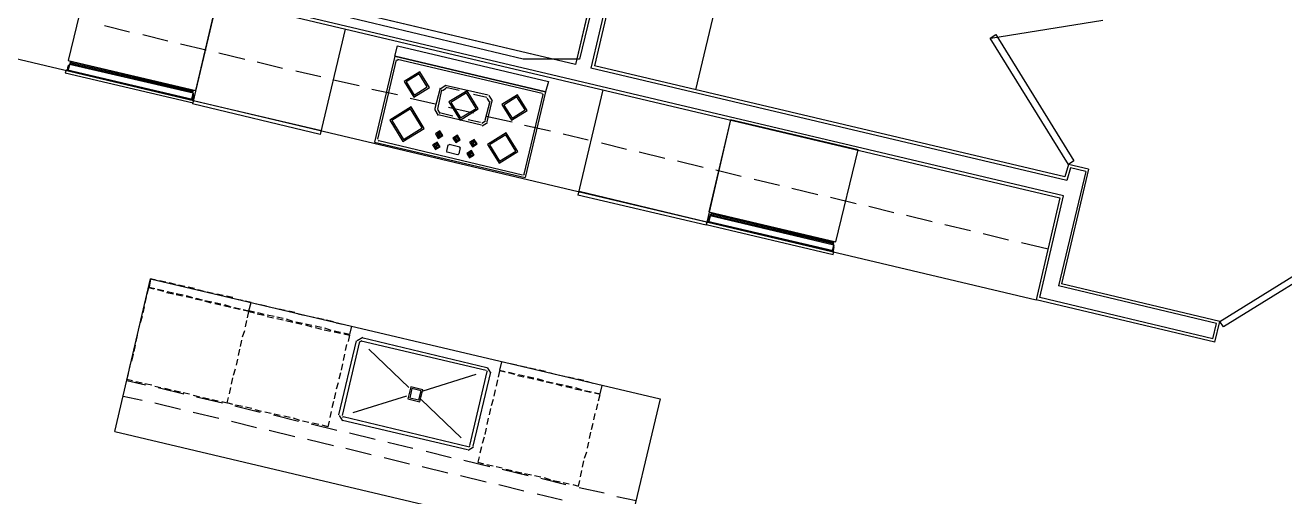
# Model space of a CAD drawing. Header units: feet. Extents: x -84 to 198, y -22 to 181.
# Drawn here: x 99.05 to 123.11, y 93.29 to 102.3 of the extents above; entities that cross this region are included whole.
import ezdxf

# ---------------------------------------------------------------- set-up
doc = ezdxf.new("R2010")
doc.units = ezdxf.units.FT
for name, color, linetype in [('A-AREA-UNIDAD', 30, 'CONTINUOUS'), ('A-LINEA', 7, 'CONTINUOUS'), ('A-MURO-CONCRETO', 8, 'CONTINUOUS')]:
    doc.layers.add(name, color=color, linetype=linetype)

msp = doc.modelspace()

# ---------------------------------------------------------------- linework, layer by layer
at = {"layer": 'A-AREA-UNIDAD'}
msp.add_lwpolyline([(135.92, 108.3733), (135.328, 105.7778), (134.272, 105.6889), (134.24, 106.0444), (121.312, 109.0133), (121.28, 110.1333), (121.6, 111.4133), (118.752, 112.0533), (118.592, 112.3378), (112.56, 113.7244), (109.632, 101.6533), (108.56, 101.6533), (99.6, 103.8044), (98.272, 103.8933)], dxfattribs=at)
at = {"layer": 'A-LINEA'}
for p, q in [((112.6933, 113.5244), (109.8533, 101.4844)), ((112.7333, 113.4578), (109.92, 101.5244)), ((112.9867, 105.8578), (111.8533, 101.0711)), ((118.88, 99.0444), (99.2667, 103.6844)), ((99.3067, 103.6178), (118.8133, 99.0044)), ((102.72, 102.8178), (102.24, 100.8044)), ((100.56, 102.2978), (101.04, 102.1778)), ((119.6323, 102.395), (117.4916, 102.0487)), ((101.2933, 102.1244), (101.7733, 102.0044)), ((105.16, 102.2311), (104.68, 100.2178)), ((102.0133, 101.9511), (102.5067, 101.8311)), ((102.7467, 101.7778), (103.24, 101.6578)), ((98.84, 101.6711), (118.36, 97.0578)), ((102.24, 101.0178), (99.9067, 101.5644)), ((102.24, 101.0178), (99.9067, 101.5644)), ((99.92, 101.5911), (102.24, 101.0444)), ((99.92, 101.5911), (102.24, 101.0444)), ((103.48, 101.6044), (103.96, 101.4844)), ((106.1067, 101.7111), (105.72, 100.0711)), ((106.1333, 101.6444), (105.7733, 100.1244)), ((106.1067, 101.7111), (108.9867, 101.0311)), ((106.1713, 101.6439), (106.1472, 101.629)), ((106.16, 101.6578), (108.92, 101.0044)), ((104.2133, 101.4311), (104.6933, 101.3244)), ((118.9067, 99.4044), (109.92, 101.5244)), ((104.9333, 101.2578), (105.4267, 101.1511)), ((105.6667, 101.0844), (106.16, 100.9778)), ((106.9733, 101.0978), (106.8667, 100.6844)), ((107, 101.0711), (106.92, 100.6978)), ((107.08, 101.1488), (106.9757, 101.0844)), ((107.0871, 101.0962), (107.0149, 101.0516)), ((107.8933, 100.9644), (107.0667, 101.1511)), ((107.3333, 101.0578), (107.08, 101.1111)), ((110.08, 101.0711), (109.6, 99.0578)), ((104.7067, 100.2844), (102.2533, 100.8578)), ((106.4, 100.9111), (106.88, 100.8044)), ((107.8667, 100.9244), (107.6133, 100.9778)), ((107.92, 100.8444), (107.8267, 100.4844)), ((107.96, 100.8578), (107.8667, 100.4578)), ((107.9184, 100.8373), (107.8738, 100.9095)), ((107.971, 100.8578), (107.9066, 100.9621)), ((108.9333, 100.9778), (108.5733, 99.4578)), ((108.9867, 101.0311), (108.6, 99.3911)), ((108.9461, 100.9665), (108.9313, 100.9906)), ((104.68, 100.2178), (102.24, 100.8044)), ((106.869, 100.6844), (106.9334, 100.5801)), ((106.9216, 100.6916), (106.9662, 100.6194)), ((107.76, 100.3911), (106.9333, 100.5911)), ((107.2133, 100.5644), (106.96, 100.6311)), ((107.1333, 100.7378), (107.6133, 100.6311)), ((107.7467, 100.4444), (107.5067, 100.4978)), ((107.7662, 100.4327), (107.8384, 100.4773)), ((107.7734, 100.3801), (107.8777, 100.4445)), ((107.8533, 100.5644), (108.3467, 100.4578)), ((108.5867, 100.3911), (109.08, 100.2844)), ((112.52, 100.4978), (112.0533, 98.4844)), ((105.7872, 100.109), (105.8021, 100.085)), ((105.8, 100.0978), (108.5467, 99.4444)), ((106.9467, 100.2444), (106.92, 100.1644)), ((106.9467, 100.2444), (106.9467, 100.2444)), ((106.96, 100.2311), (106.9467, 100.1644)), ((107.2667, 100.1644), (107.2533, 100.0978)), ((107.28, 100.1644), (107.28, 100.1644)), ((107.2933, 100.1511), (107.28, 100.0844)), ((109.32, 100.2311), (109.8, 100.1111)), ((105.72, 100.0711), (108.6, 99.3911)), ((106.8933, 100.0178), (106.88, 99.9511)), ((107.12, 100.0178), (107.0933, 99.8978)), ((107.0939, 99.8957), (107.1087, 99.8716)), ((107.1067, 99.8844), (107.3067, 99.8311)), ((107.1446, 100.0172), (107.1205, 100.0024)), ((107.1467, 100.0311), (107.3467, 99.9778)), ((107.3333, 99.8444), (107.36, 99.9644)), ((107.3595, 99.9532), (107.3446, 99.9772)), ((107.5467, 99.8711), (107.52, 99.7911)), ((107.5467, 99.8711), (107.5467, 99.8711)), ((107.56, 99.8578), (107.5467, 99.7911)), ((107.5867, 100.0844), (107.5733, 100.0178)), ((107.6133, 100.0844), (107.6, 100.0044)), ((107.6, 100.0844), (107.6, 100.0844)), ((110.0533, 100.0578), (110.5333, 99.9378)), ((110.7733, 99.8844), (111.2667, 99.7644)), ((107.3087, 99.8316), (107.3328, 99.8465)), ((111.5067, 99.7111), (112, 99.5911)), ((118.9733, 99.6444), (118.9067, 99.4044)), ((119.36, 99.5511), (118.9733, 99.6444)), ((108.5621, 99.445), (108.5861, 99.4598)), ((112.24, 99.5378), (112.72, 99.4178)), ((119.3067, 99.5111), (118.7867, 97.3244)), ((119.36, 99.5511), (118.84, 97.3644)), ((112.9733, 99.3644), (113.4533, 99.2444)), ((113.6933, 99.1911), (114.1867, 99.0711)), ((112.0533, 98.4844), (109.6, 99.0578)), ((112.0667, 98.5378), (109.6267, 99.1244)), ((114.4267, 99.0178), (114.92, 98.8978)), ((118.8133, 99.0044), (118.36, 97.0578)), ((118.4267, 97.0978), (118.88, 99.0444)), ((114.48, 98.1244), (112.1467, 98.6711)), ((114.48, 98.1244), (112.1467, 98.6711)), ((112.16, 98.6978), (114.48, 98.1511)), ((112.16, 98.6978), (114.48, 98.1511)), ((115.16, 98.8444), (115.64, 98.7244)), ((115.88, 98.6711), (116.3733, 98.5511)), ((116.6133, 98.4978), (117.1067, 98.3778)), ((117.3467, 98.3244), (117.8267, 98.2044)), ((118.08, 98.1511), (118.5867, 98.0311)), ((101.4133, 97.2978), (101.52, 97.2711)), ((101.5733, 97.2578), (101.6933, 97.2311)), ((101.6933, 97.2178), (101.5733, 97.2444)), ((101.7333, 97.3911), (101.6133, 97.4178)), ((101.76, 97.2178), (101.88, 97.1911)), ((101.92, 97.3511), (101.8, 97.3778)), ((102.0933, 97.3111), (101.9733, 97.3378)), ((102.28, 97.2711), (102.16, 97.2978)), ((102.4667, 97.2178), (102.3467, 97.2444)), ((121.8, 96.6044), (118.7867, 97.3244)), ((121.8667, 96.6444), (118.84, 97.3644)), ((101.36, 97.1111), (101.3333, 96.9911)), ((101.88, 97.1644), (101.7467, 97.1911)), ((101.9333, 97.1778), (102.0667, 97.1511)), ((102.0533, 97.1244), (101.9333, 97.1511)), ((102.12, 97.1378), (102.24, 97.0978)), ((102.24, 97.0844), (102.12, 97.1111)), ((102.4267, 97.0444), (102.2933, 97.0711)), ((102.3067, 97.0844), (102.4267, 97.0578)), ((102.48, 97.0444), (102.6133, 97.0178)), ((102.6, 96.9911), (102.48, 97.0311)), ((102.64, 97.1778), (102.52, 97.2044)), ((102.6667, 97.0044), (102.7867, 96.9778)), ((102.7867, 96.9511), (102.6667, 96.9778)), ((102.8267, 97.1378), (102.7067, 97.1644)), ((103.0133, 97.0978), (102.8933, 97.1244)), ((103.2, 97.0444), (103.0667, 97.0711)), ((121.7733, 96.2444), (118.36, 97.0578)), ((121.7333, 96.3111), (118.4267, 97.0978)), ((101.28, 96.7378), (101.24, 96.6178)), ((101.32, 96.9244), (101.2933, 96.8044)), ((102.9733, 96.9111), (102.84, 96.9378)), ((102.8533, 96.9644), (102.9733, 96.9244)), ((103.1467, 96.8711), (103.0267, 96.8978)), ((103.04, 96.9111), (103.16, 96.8844)), ((103.48, 96.7911), (103.6133, 96.7644)), ((103.6133, 96.7778), (103.4933, 96.8044)), ((103.5333, 96.9644), (103.6533, 96.9378)), ((103.8, 96.7378), (103.6667, 96.7644)), ((103.6667, 96.7378), (103.7867, 96.7111)), ((103.7067, 96.9244), (103.8267, 96.8978)), ((103.8933, 96.8844), (104.0133, 96.8578)), ((104.08, 96.8444), (104.2, 96.8178)), ((104.2533, 96.7911), (104.3733, 96.7644)), ((104.44, 96.7511), (104.56, 96.7244)), ((101.2267, 96.5644), (101.2, 96.4444)), ((103.2533, 96.5378), (103.28, 96.6578)), ((103.2533, 96.5378), (103.28, 96.6578)), ((103.9733, 96.6978), (103.8533, 96.7244)), ((103.8533, 96.6978), (103.9733, 96.6711)), ((104.0267, 96.6578), (104.16, 96.6311)), ((104.16, 96.6444), (104.04, 96.6844)), ((104.3467, 96.6044), (104.2133, 96.6311)), ((104.2133, 96.6178), (104.3333, 96.5911)), ((104.52, 96.5644), (104.4, 96.5911)), ((104.4, 96.5778), (104.52, 96.5378)), ((104.7067, 96.5244), (104.5867, 96.5511)), ((104.5867, 96.5244), (104.7067, 96.4978)), ((104.6267, 96.7111), (104.7467, 96.6844)), ((104.76, 96.4844), (104.88, 96.4578)), ((104.8933, 96.4711), (104.7733, 96.5111)), ((104.8, 96.6711), (104.9333, 96.6444)), ((104.9867, 96.6178), (105.1067, 96.5911)), ((121.7333, 96.3111), (121.8, 96.6044)), ((121.7733, 96.2444), (121.8667, 96.6444)), ((101.1867, 96.3778), (101.16, 96.2578)), ((103.16, 96.1644), (103.1867, 96.2844)), ((103.16, 96.1644), (103.1867, 96.2844)), ((103.2, 96.3511), (103.24, 96.4711)), ((103.2, 96.3511), (103.24, 96.4711)), ((105.0667, 96.4311), (104.9467, 96.4578)), ((104.9467, 96.4444), (105.0667, 96.4178)), ((105.04, 94.8578), (105.3733, 96.2711)), ((105.1067, 94.8444), (105.44, 96.2578)), ((105.24, 96.3911), (105.1333, 96.4178)), ((105.4933, 96.3354), (105.389, 96.2711)), ((105.4779, 96.2706), (105.4539, 96.2557)), ((105.4667, 96.2711), (107.8533, 95.7111)), ((105.48, 96.3378), (107.8667, 95.7644)), ((101.1067, 96.0178), (101.08, 95.8844)), ((101.1467, 96.1911), (101.12, 96.0711)), ((103.12, 95.9911), (103.1467, 96.1111)), ((103.12, 95.9911), (103.1467, 96.1111)), ((105.1467, 96.0178), (105.12, 95.8978)), ((105.1867, 96.2044), (105.16, 96.0844)), ((106.3733, 95.3778), (105.6133, 96.1111)), ((101.0533, 95.8311), (101.0267, 95.7111)), ((103.08, 95.8044), (103.1067, 95.9244)), ((103.08, 95.8044), (103.1067, 95.9244)), ((105.1067, 95.8311), (105.08, 95.7111)), ((108.44, 95.8044), (108.32, 95.8311)), ((108.6267, 95.7644), (108.5067, 95.7911)), ((101.0133, 95.6444), (100.9867, 95.5378)), ((100.9867, 95.5378), (101.0933, 95.5111)), ((102.9867, 95.4444), (103.0133, 95.5644)), ((102.9867, 95.4444), (103.0133, 95.5644)), ((103.0267, 95.6178), (103.0667, 95.7378)), ((103.0267, 95.6178), (103.0667, 95.7378)), ((105.0667, 95.6578), (105.04, 95.5378)), ((107.6533, 95.6311), (106.64, 95.3111)), ((107.8667, 95.6844), (107.5333, 94.2711)), ((107.9333, 95.6711), (107.6, 94.2578)), ((107.8795, 95.6732), (107.8646, 95.6972)), ((107.9443, 95.6578), (107.88, 95.7621)), ((108.0667, 95.5244), (108.04, 95.4044)), ((108.1067, 95.7111), (108.2133, 95.6844)), ((108.28, 95.6711), (108.4, 95.6444)), ((108.4, 95.6311), (108.28, 95.6578)), ((108.5733, 95.5778), (108.4533, 95.6044)), ((108.4667, 95.6311), (108.5867, 95.6044)), ((108.64, 95.5911), (108.76, 95.5644)), ((108.76, 95.5378), (108.64, 95.5644)), ((108.8, 95.7244), (108.68, 95.7511)), ((108.8267, 95.5511), (108.9467, 95.5111)), ((108.9467, 95.4978), (108.8267, 95.5244)), ((108.9867, 95.6844), (108.8667, 95.7111)), ((109.1733, 95.6311), (109.0533, 95.6578)), ((109.3467, 95.5911), (109.2267, 95.6178)), ((109.5333, 95.5511), (109.4133, 95.5778)), ((109.72, 95.5111), (109.6, 95.5378)), ((100.9867, 95.5111), (101.3467, 95.4311)), ((101.16, 95.4978), (101.28, 95.4711)), ((101.3333, 95.4578), (101.4667, 95.4311)), ((101.52, 95.4044), (101.64, 95.3778)), ((101.5867, 95.3778), (102.08, 95.2578)), ((101.7067, 95.3644), (101.8267, 95.3378)), ((101.8933, 95.3244), (102.0133, 95.2978)), ((102.0667, 95.2844), (102.1867, 95.2578)), ((102.9467, 95.2578), (102.9733, 95.3778)), ((102.9467, 95.2578), (102.9733, 95.3778)), ((104.9733, 95.2844), (104.9467, 95.1644)), ((105.0267, 95.4711), (104.9867, 95.3511)), ((108.0267, 95.3378), (108, 95.2178)), ((109.12, 95.4578), (109, 95.4844)), ((109.0133, 95.4978), (109.1333, 95.4711)), ((109.1867, 95.4578), (109.32, 95.4311)), ((109.3067, 95.4044), (109.1867, 95.4444)), ((109.3733, 95.4178), (109.4933, 95.3911)), ((109.4933, 95.3644), (109.3733, 95.3911)), ((109.68, 95.3244), (109.5467, 95.3511)), ((109.56, 95.3778), (109.68, 95.3378)), ((109.7333, 95.3244), (109.8667, 95.2978)), ((109.8533, 95.2844), (109.7333, 95.3111)), ((109.8933, 95.4578), (109.7733, 95.4978)), ((100.92, 95.2178), (101.28, 95.1378)), ((101.52, 95.0844), (102.0133, 94.9644)), ((102.2533, 95.2311), (102.3733, 95.2044)), ((102.32, 95.2044), (102.8133, 95.0844)), ((102.44, 95.1911), (102.56, 95.1644)), ((102.6133, 95.1511), (102.7333, 95.1244)), ((103.2, 95.0178), (103.0667, 95.0444)), ((104.9333, 95.1111), (104.9067, 94.9911)), ((106.3333, 95.2178), (105.3067, 94.8978)), ((107.3733, 94.4178), (106.6133, 95.1511)), ((107.9867, 95.1511), (107.9467, 95.0311)), ((109.96, 94.9511), (109.9867, 95.0711)), ((102.2533, 94.9111), (102.7467, 94.7911)), ((103.0533, 95.0311), (103.5333, 94.9111)), ((103.3733, 94.9778), (103.2533, 95.0044)), ((103.56, 94.9244), (103.44, 94.9511)), ((103.7467, 94.8844), (103.6267, 94.9111)), ((103.7867, 94.8578), (104.2667, 94.7378)), ((103.92, 94.8444), (103.8, 94.8711)), ((104.1067, 94.8044), (103.9867, 94.8311)), ((104.8933, 94.9244), (104.8667, 94.8044)), ((105.0423, 94.8444), (105.1067, 94.7401)), ((105.1072, 94.829), (105.1221, 94.805)), ((107.5067, 94.2444), (105.12, 94.8178)), ((107.9333, 94.9778), (107.9067, 94.8578)), ((109.9067, 94.7644), (109.9333, 94.8844)), ((102.9867, 94.7378), (103.4667, 94.6178)), ((103.7067, 94.5644), (104.2, 94.4444)), ((104.2933, 94.7511), (104.1733, 94.7911)), ((104.4667, 94.7111), (104.3467, 94.7378)), ((104.5067, 94.6844), (105, 94.5644)), ((104.6533, 94.6711), (104.5333, 94.6978)), ((104.8267, 94.6311), (104.72, 94.6578)), ((104.8533, 94.7378), (104.8267, 94.6311)), ((107.4933, 94.1911), (105.1067, 94.7511)), ((107.8533, 94.6044), (107.8267, 94.4844)), ((107.8933, 94.7911), (107.8667, 94.6711)), ((109.8667, 94.5778), (109.8933, 94.6978)), ((100.76, 94.5378), (110.48, 92.2444)), ((104.44, 94.3911), (104.9333, 94.2711)), ((105.24, 94.5111), (105.7333, 94.3911)), ((105.9733, 94.3378), (106.4533, 94.2178)), ((107.8133, 94.4311), (107.7733, 94.3111)), ((109.7867, 94.2178), (109.8133, 94.3378)), ((109.8267, 94.4044), (109.8533, 94.5244)), ((105.1733, 94.2178), (105.6533, 94.0978)), ((106.7067, 94.1644), (107.1867, 94.0444)), ((107.5067, 94.1801), (107.611, 94.2445)), ((107.5221, 94.245), (107.5461, 94.2598)), ((107.76, 94.2444), (107.7333, 94.1244)), ((109.7333, 94.0311), (109.7733, 94.1511)), ((105.9067, 94.0444), (106.3867, 93.9244)), ((106.6267, 93.8711), (107.12, 93.7511)), ((107.4267, 93.9911), (107.92, 93.8711)), ((107.72, 94.0578), (107.6933, 93.9511)), ((107.6933, 93.9511), (107.8, 93.9244)), ((107.8667, 93.9111), (107.9867, 93.8844)), ((108.04, 93.8711), (108.16, 93.8444)), ((109.6933, 93.8578), (109.72, 93.9778)), ((107.36, 93.6978), (107.8533, 93.5778)), ((108.16, 93.8178), (108.6533, 93.6978)), ((108.2267, 93.8178), (108.3467, 93.7911)), ((108.4133, 93.7778), (108.5333, 93.7511)), ((108.5867, 93.7378), (108.72, 93.7111)), ((108.7733, 93.6978), (108.8933, 93.6711)), ((108.8933, 93.6444), (109.3733, 93.5244)), ((108.96, 93.6578), (109.08, 93.6178)), ((109.1333, 93.6044), (109.2667, 93.5778)), ((109.6533, 93.6711), (109.68, 93.7911)), ((108.0933, 93.5244), (108.5733, 93.4044)), ((109.32, 93.5644), (109.44, 93.5378)), ((109.6267, 93.4711), (110.1067, 93.3644)), ((108.8267, 93.3511), (109.3067, 93.2311)), ((110.3467, 93.2978), (110.72, 93.2178))]:
    msp.add_line(p, q, dxfattribs=at)
for points in [[(97.7333, 117.0311), (106.56, 114.9378), (106.7867, 115.9111), (112.6267, 114.5378), (111.9333, 111.6178), (109.56, 101.5511), (96.56, 104.6311), (97.0133, 106.5778), (107.0933, 104.1911), (109.0133, 112.2978), (97.28, 115.0844), (97.7333, 117.0311)], [(99.8667, 101.6311), (102.3067, 101.0578), (102.72, 102.8178), (100.2933, 103.3911), (99.8667, 101.6311)], [(118.9733, 99.6444), (117.48, 102.0578), (117.5867, 102.1244), (119.08, 99.7111), (118.9733, 99.6444)], [(106.16, 101.9111), (109.04, 101.2311), (108.9867, 101.0311), (106.1067, 101.7111), (106.16, 101.9111)], [(99.8533, 101.4444), (99.8667, 101.5244), (99.88, 101.5378), (99.8933, 101.5511), (99.9067, 101.5644), (99.9067, 101.5911), (99.92, 101.5911), (99.9067, 101.6178), (102.2667, 101.0578), (102.24, 101.0444), (102.2533, 101.0311), (102.24, 101.0178), (102.2533, 101.0044), (102.2533, 100.9778), (102.2667, 100.9644), (102.24, 100.8844), (99.8533, 101.4444)], [(99.8533, 101.4444), (99.8667, 101.5244), (99.88, 101.5378), (99.8933, 101.5511), (99.9067, 101.5644), (99.9067, 101.5911), (99.92, 101.5911), (99.9067, 101.6178), (102.2667, 101.0578), (102.24, 101.0444), (102.2533, 101.0311), (102.24, 101.0178), (102.2533, 101.0044), (102.2533, 100.9778), (102.2667, 100.9644), (102.24, 100.8844), (99.8533, 101.4444)], [(102.2267, 100.8844), (102.2533, 101.0044), (99.8933, 101.5511), (99.8667, 101.4444), (102.2267, 100.8844)], [(102.2267, 100.8844), (102.2533, 101.0044), (99.8933, 101.5511), (99.8667, 101.4444), (102.2267, 100.8844)], [(102.2533, 100.8178), (102.2667, 100.8711), (99.8267, 101.4444), (99.8133, 101.3911), (102.2533, 100.8178)], [(102.2533, 100.8178), (102.2667, 100.8711), (99.8267, 101.4444), (99.8133, 101.3911), (102.2533, 100.8178)], [(106.2866, 101.2279), (106.4699, 100.9311), (106.7667, 101.1143), (106.5835, 101.4112), (106.2866, 101.2279)], [(106.3256, 101.2187), (106.4791, 100.97), (106.7278, 101.1235), (106.5742, 101.3722), (106.3256, 101.2187)], [(119.3067, 99.5111), (119.0133, 99.5778), (118.9467, 99.3378), (109.8533, 101.4844)], [(107.141, 100.8371), (107.354, 100.4921), (107.699, 100.7051), (107.486, 101.0501), (107.141, 100.8371)], [(107.18, 100.8279), (107.3632, 100.5311), (107.66, 100.7143), (107.4768, 101.0112), (107.18, 100.8279)], [(108.1533, 100.7879), (108.3365, 100.4911), (108.6334, 100.6743), (108.4501, 100.9712), (108.1533, 100.7879)], [(108.1922, 100.7787), (108.3458, 100.53), (108.5944, 100.6835), (108.4409, 100.9322), (108.1922, 100.7787)], [(106.0091, 100.4894), (106.2617, 100.0802), (106.6709, 100.3328), (106.4183, 100.742), (106.0091, 100.4894)], [(106.0481, 100.4802), (106.2709, 100.1192), (106.6319, 100.342), (106.4091, 100.7031), (106.0481, 100.4802)], [(112.1067, 98.7378), (114.5333, 98.1644), (114.96, 99.9244), (112.52, 100.4978), (112.1067, 98.7378)], [(106.882, 100.228), (106.9365, 100.1397), (107.0247, 100.1942), (106.9702, 100.2825), (106.882, 100.228)], [(106.9079, 100.2219), (106.9426, 100.1657), (106.9987, 100.2004), (106.9641, 100.2565), (106.9079, 100.2219)], [(107.2153, 100.148), (107.2698, 100.0597), (107.358, 100.1142), (107.3035, 100.2025), (107.2153, 100.148)], [(107.2413, 100.1419), (107.2759, 100.0857), (107.3321, 100.1204), (107.2974, 100.1765), (107.2413, 100.1419)], [(107.5353, 100.068), (107.5898, 99.9797), (107.678, 100.0342), (107.6235, 100.1225), (107.5353, 100.068)], [(107.5613, 100.0619), (107.5959, 100.0057), (107.6521, 100.0404), (107.6174, 100.0965), (107.5613, 100.0619)], [(107.8747, 100.0268), (108.0976, 99.6658), (108.4586, 99.8887), (108.2357, 100.2497), (107.8747, 100.0268)], [(107.9137, 100.0176), (108.1068, 99.7048), (108.4197, 99.8979), (108.2265, 100.2108), (107.9137, 100.0176)], [(106.8286, 100.0147), (106.8831, 99.9264), (106.9714, 99.9809), (106.9169, 100.0691), (106.8286, 100.0147)], [(106.8546, 100.0085), (106.8893, 99.9524), (106.9454, 99.987), (106.9107, 100.0432), (106.8546, 100.0085)], [(106.9067, 100.0178), (106.9067, 100.0178), (106.8933, 99.9511)], [(107.482, 99.8547), (107.5365, 99.7664), (107.6247, 99.8209), (107.5702, 99.9091), (107.482, 99.8547)], [(107.5079, 99.8485), (107.5426, 99.7924), (107.5987, 99.827), (107.5641, 99.8832), (107.5079, 99.8485)], [(112.08, 98.5511), (112.1067, 98.6311), (112.12, 98.6444), (112.1333, 98.6578), (112.1467, 98.6711), (112.1333, 98.6844), (112.16, 98.6978), (112.1467, 98.7244), (114.4933, 98.1644), (114.48, 98.1511), (114.4933, 98.1378), (114.48, 98.1244), (114.4933, 98.0978), (114.48, 98.0844), (114.4933, 98.0711), (114.48, 97.9911), (112.08, 98.5511)], [(112.08, 98.5511), (112.1067, 98.6311), (112.12, 98.6444), (112.1333, 98.6578), (112.1467, 98.6711), (112.1333, 98.6844), (112.16, 98.6978), (112.1467, 98.7244), (114.4933, 98.1644), (114.48, 98.1511), (114.4933, 98.1378), (114.48, 98.1244), (114.4933, 98.0978), (114.48, 98.0844), (114.4933, 98.0711), (114.48, 97.9911), (112.08, 98.5511)], [(114.4667, 97.9911), (114.4933, 98.0978), (112.1333, 98.6578), (112.1067, 98.5511), (114.4667, 97.9911)], [(114.4667, 97.9911), (114.4933, 98.0978), (112.1333, 98.6578), (112.1067, 98.5511), (114.4667, 97.9911)], [(114.48, 97.9244), (114.4933, 97.9778), (112.0667, 98.5511), (112.0533, 98.4978), (114.48, 97.9244)], [(114.48, 97.9244), (114.4933, 97.9778), (112.0667, 98.5511), (112.0533, 98.4978), (114.48, 97.9244)], [(121.8667, 96.6444), (124.28, 98.1378), (124.3467, 98.0311), (121.9333, 96.5378), (121.8667, 96.6444)], [(100.76, 94.5378), (101.44, 97.4578), (111.1733, 95.1644), (110.48, 92.2444)], [(101.5467, 97.4311), (101.44, 97.4578), (101.4133, 97.2978)], [(101.5067, 97.2578), (101.4, 97.2844), (101.3733, 97.1644)], [(103.2133, 96.8711), (103.32, 96.8444), (103.36, 97.0044), (103.2533, 97.0311)], [(103.4267, 96.8178), (103.32, 96.8444), (103.36, 97.0044), (103.4667, 96.9778)], [(103.2933, 96.7111), (103.32, 96.8311), (103.2133, 96.8578)], [(103.2933, 96.7111), (103.32, 96.8311), (103.4267, 96.8044)], [(105.1733, 96.5778), (105.28, 96.5511), (105.24, 96.3911)], [(105.1333, 96.4044), (105.24, 96.3778), (105.2133, 96.2578)], [(108.2533, 95.8444), (108.1467, 95.8711), (108.1067, 95.7111)], [(108.2133, 95.6711), (108.1067, 95.6978), (108.08, 95.5778)], [(106.3582, 95.1636), (106.5876, 95.1093), (106.6418, 95.3387), (106.4124, 95.3929), (106.3582, 95.1636)], [(106.3922, 95.1846), (106.5665, 95.1433), (106.6078, 95.3177), (106.4335, 95.3589), (106.3922, 95.1846)], [(109.92, 95.2844), (110.0267, 95.2578), (110.0667, 95.4178), (109.96, 95.4444)], [(102.8, 95.1111), (102.9067, 95.0844), (102.9333, 95.1911)], [(103.0133, 95.0578), (102.9067, 95.0844), (102.9333, 95.1911)], [(110, 95.1244), (110.0267, 95.2444), (109.92, 95.2711)], [(109.5067, 93.5244), (109.6133, 93.4978), (109.64, 93.6044)]]:
    msp.add_lwpolyline(points, dxfattribs=at)
at = {"layer": 'A-MURO-CONCRETO'}
msp.add_lwpolyline([(98.4133, 104.1911), (110.1733, 104.1911), (109.56, 101.5511), (98.4133, 104.1911), (98.4133, 104.1911)], dxfattribs=at)

doc.saveas('drawing.dxf')
